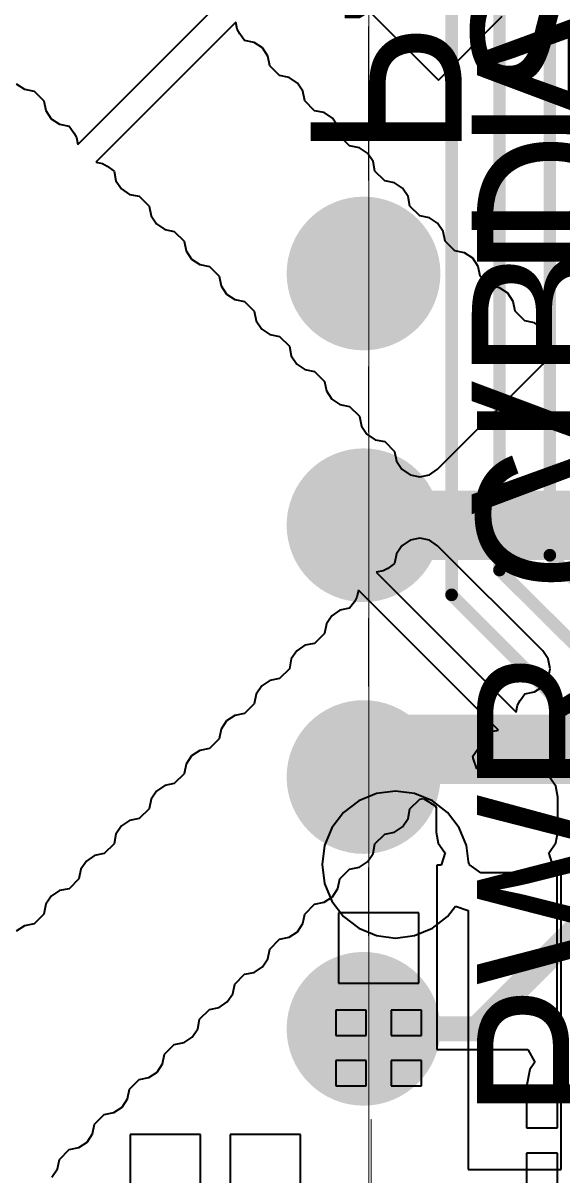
# Model space of a CAD drawing. Extents: x 215 to 281, y 31 to 138.
# Drawn here: x 242.62 to 248.05, y 48.94 to 60.57 of the extents above; entities that cross this region are included whole.
import ezdxf

# ---------------------------------------------------------------- set-up
doc = ezdxf.new("R2010")
doc.units = 0
doc.layers.get('0').update_dxf_attribs({"linetype": 'CONTINUOUS'})
for name, color, linetype in [('BOTTOMLAYER', 5, 'CONTINUOUS'), ('BOTTOMSOLDER', 6, 'CONTINUOUS'), ('CONNECTLAYER', 7, 'CONTINUOUS'), ('KEEPOUTLAYER', 6, 'CONTINUOUS'), ('MECHANICAL1', 6, 'CONTINUOUS'), ('MECHANICAL16', 56, 'CONTINUOUS'), ('MECHANICAL30', 56, 'CONTINUOUS'), ('MIDLAYER1', 16, 'CONTINUOUS'), ('MIDLAYER14', 9, 'CONTINUOUS'), ('MIDLAYER2', 76, 'CONTINUOUS'), ('MIDLAYER3', 90, 'CONTINUOUS'), ('MULTILAYER', 9, 'CONTINUOUS'), ('PADHOLELAYER', 156, 'CONTINUOUS'), ('TOPLAYER', 1, 'CONTINUOUS'), ('TOPOVERLAY', 2, 'CONTINUOUS'), ('TOPSOLDER', 216, 'CONTINUOUS')]:
    doc.layers.add(name, color=color, linetype=linetype)

# ---------------------------------------------------------------- blocks, each defined once
blk = doc.blocks.new('LENSMOUNT_LARGE_M12_12')
at = {"layer": 'MECHANICAL16', "const_width": 0.127}
for points in [[(-6.9, 10.008), (-10, 6.909)], [(-6.9, 10.008), (6.909, 10.008)], [(-6.65, 9.525), (-9.5, 6.655)], [(-6.65, 9.525), (6.655, 9.525)], [(-6.5, 9.017), (-9, 6.502)], [(-6.5, 9.017), (6.502, 9.017)]]:
    blk.add_lwpolyline(points, dxfattribs=at)
at = {"layer": 'MECHANICAL16', "const_width": 0.0635}
for points in [[(-6.932, 10.008, 1), (-6.868, 10.008, 1)], [(-6.932, 10.008, 1), (-6.868, 10.008, 1)], [(-6.682, 9.525, 1), (-6.618, 9.525, 1)], [(-6.682, 9.525, 1), (-6.618, 9.525, 1)], [(-6.532, 9.017, 1), (-6.468, 9.017, 1)], [(-6.532, 9.017, 1), (-6.468, 9.017, 1)]]:
    blk.add_lwpolyline(points, format="xyb", close=True, dxfattribs=at)
blk = doc.blocks.new('HDR1X6_B_13')
at = {"layer": 'BOTTOMLAYER', "const_width": 0.75}
for points in [[(4.705, 0, 1), (5.455, 0, 1)], [(7.245, 0, 1), (7.995, 0, 1)], [(9.785, 0, 1), (10.535, 0, 1)], [(12.325, 0, 1), (13.075, 0, 1)]]:
    blk.add_lwpolyline(points, format="xyb", close=True, dxfattribs=at)
at = {"layer": 'BOTTOMSOLDER', "const_width": 0.775}
for points in [[(4.692, 0, 1), (5.468, 0, 1)], [(7.232, 0, 1), (8.008, 0, 1)], [(9.772, 0, 1), (10.548, 0, 1)], [(12.312, 0, 1), (13.088, 0, 1)]]:
    blk.add_lwpolyline(points, format="xyb", close=True, dxfattribs=at)
at = {"layer": 'MIDLAYER1', "const_width": 0.75}
for points in [[(4.705, 0, 1), (5.455, 0, 1)], [(7.245, 0, 1), (7.995, 0, 1)], [(9.785, 0, 1), (10.535, 0, 1)], [(12.325, 0, 1), (13.075, 0, 1)]]:
    blk.add_lwpolyline(points, format="xyb", close=True, dxfattribs=at)
at = {"layer": 'MIDLAYER14', "const_width": 0.75}
for points in [[(4.705, 0, 1), (5.455, 0, 1)], [(7.245, 0, 1), (7.995, 0, 1)], [(9.785, 0, 1), (10.535, 0, 1)], [(12.325, 0, 1), (13.075, 0, 1)]]:
    blk.add_lwpolyline(points, format="xyb", close=True, dxfattribs=at)
at = {"layer": 'MIDLAYER2', "const_width": 0.75}
for points in [[(4.705, 0, 1), (5.455, 0, 1)], [(7.245, 0, 1), (7.995, 0, 1)], [(9.785, 0, 1), (10.535, 0, 1)], [(12.325, 0, 1), (13.075, 0, 1)]]:
    blk.add_lwpolyline(points, format="xyb", close=True, dxfattribs=at)
at = {"layer": 'MIDLAYER3', "const_width": 0.75}
for points in [[(4.705, 0, 1), (5.455, 0, 1)], [(7.245, 0, 1), (7.995, 0, 1)], [(9.785, 0, 1), (10.535, 0, 1)], [(12.325, 0, 1), (13.075, 0, 1)]]:
    blk.add_lwpolyline(points, format="xyb", close=True, dxfattribs=at)
at = {"layer": 'MULTILAYER', "const_width": 0.75}
for points in [[(4.705, 0, 1), (5.455, 0, 1)], [(7.245, 0, 1), (7.995, 0, 1)], [(9.785, 0, 1), (10.535, 0, 1)], [(12.325, 0, 1), (13.075, 0, 1)]]:
    blk.add_lwpolyline(points, format="xyb", close=True, dxfattribs=at)
at = {"layer": 'PADHOLELAYER', "const_width": 0.45}
for points in [[(4.855, 0, 1), (5.305, 0, 1)], [(7.395, 0, 1), (7.845, 0, 1)], [(9.935, 0, 1), (10.385, 0, 1)], [(12.475, 0, 1), (12.925, 0, 1)]]:
    blk.add_lwpolyline(points, format="xyb", close=True, dxfattribs=at)
at = {"layer": 'TOPLAYER', "const_width": 0.75}
for points in [[(4.705, 0, 1), (5.455, 0, 1)], [(7.245, 0, 1), (7.995, 0, 1)], [(9.785, 0, 1), (10.535, 0, 1)], [(12.325, 0, 1), (13.075, 0, 1)]]:
    blk.add_lwpolyline(points, format="xyb", close=True, dxfattribs=at)
at = {"layer": 'TOPSOLDER', "const_width": 0.775}
for points in [[(4.692, 0, 1), (5.468, 0, 1)], [(7.232, 0, 1), (8.008, 0, 1)], [(9.772, 0, 1), (10.548, 0, 1)], [(12.312, 0, 1), (13.088, 0, 1)]]:
    blk.add_lwpolyline(points, format="xyb", close=True, dxfattribs=at)

msp = doc.modelspace()

# ---------------------------------------------------------------- linework, layer by layer
at = {"layer": 'BOTTOMLAYER', "const_width": 0.7}
for points in [[(246.05, 55.499), (249.072, 55.499)], [(246.329, 53.238), (249.072, 53.238)]]:
    msp.add_lwpolyline(points, dxfattribs=at)
at = {"layer": 'BOTTOMLAYER', "const_width": 0.35}
for points in [[(245.875, 55.499, 1), (246.225, 55.499, 1)], [(246.154, 53.238, 1), (246.504, 53.238, 1)]]:
    msp.add_lwpolyline(points, format="xyb", close=True, dxfattribs=at)
at = {"layer": 'CONNECTLAYER'}
for p, q in [((243.876, 60.046), (244.582, 60.752)), ((246.017, 60.777), (246.805, 59.989)), ((244.761, 60.573), (244.055, 59.867)), ((244.775, 60.503), (244.761, 60.573)), ((246.805, 59.989), (247.449, 60.634)), ((244.801, 60.456), (244.775, 60.503)), ((244.849, 60.388), (244.801, 60.456)), ((244.947, 60.369), (244.849, 60.388)), ((245.03, 60.314), (244.947, 60.369)), ((245.085, 60.231), (245.03, 60.314)), ((245.104, 60.133), (245.085, 60.231)), ((245.203, 60.035), (245.104, 60.133)), ((243.17, 59.34), (243.876, 60.046)), ((245.3, 60.015), (245.203, 60.035)), ((245.383, 59.96), (245.3, 60.015)), ((242.548, 59.953), (242.631, 59.898)), ((242.631, 59.898), (242.728, 59.878)), ((242.728, 59.878), (242.827, 59.78)), ((244.055, 59.867), (243.349, 59.161)), ((245.438, 59.877), (245.383, 59.96)), ((245.458, 59.78), (245.438, 59.877)), ((242.827, 59.78), (242.846, 59.682)), ((245.556, 59.681), (245.458, 59.78)), ((242.846, 59.682), (242.901, 59.6)), ((245.654, 59.662), (245.556, 59.681)), ((245.737, 59.606), (245.654, 59.662)), ((242.901, 59.6), (242.984, 59.544)), ((242.984, 59.544), (243.082, 59.525)), ((243.082, 59.525), (243.13, 59.458)), ((245.792, 59.524), (245.737, 59.606)), ((245.811, 59.426), (245.792, 59.524)), ((243.13, 59.458), (243.156, 59.41)), ((243.156, 59.41), (243.17, 59.34)), ((245.91, 59.328), (245.811, 59.426)), ((246.008, 59.308), (245.91, 59.328)), ((246.09, 59.253), (246.008, 59.308)), ((243.349, 59.161), (243.419, 59.147)), ((246.146, 59.17), (246.09, 59.253)), ((246.165, 59.073), (246.146, 59.17)), ((243.419, 59.147), (243.466, 59.121)), ((243.466, 59.121), (243.534, 59.073)), ((243.534, 59.073), (243.553, 58.975)), ((246.264, 58.974), (246.165, 59.073)), ((243.553, 58.975), (243.608, 58.892)), ((246.361, 58.955), (246.264, 58.974)), ((246.444, 58.899), (246.361, 58.955)), ((243.608, 58.892), (243.691, 58.837)), ((243.691, 58.837), (243.789, 58.818)), ((243.789, 58.818), (243.887, 58.719)), ((246.499, 58.817), (246.444, 58.899)), ((246.518, 58.719), (246.499, 58.817)), ((243.887, 58.719), (243.907, 58.622)), ((246.617, 58.62), (246.518, 58.719)), ((243.907, 58.622), (243.962, 58.539)), ((246.715, 58.601), (246.617, 58.62)), ((246.797, 58.546), (246.715, 58.601)), ((243.962, 58.539), (244.045, 58.484)), ((244.045, 58.484), (244.142, 58.464)), ((244.142, 58.464), (244.241, 58.366)), ((246.853, 58.463), (246.797, 58.546)), ((246.872, 58.366), (246.853, 58.463)), ((244.241, 58.366), (244.26, 58.268)), ((246.971, 58.267), (246.872, 58.366)), ((244.26, 58.268), (244.316, 58.185)), ((247.068, 58.248), (246.971, 58.267)), ((247.151, 58.192), (247.068, 58.248)), ((244.316, 58.185), (244.398, 58.13)), ((244.398, 58.13), (244.496, 58.111)), ((244.496, 58.111), (244.594, 58.012)), ((247.206, 58.11), (247.151, 58.192)), ((247.226, 58.012), (247.206, 58.11)), ((244.594, 58.012), (244.614, 57.915)), ((247.324, 57.913), (247.226, 58.012)), ((244.614, 57.915), (244.669, 57.832)), ((247.422, 57.894), (247.324, 57.913)), ((247.504, 57.839), (247.422, 57.894)), ((244.669, 57.832), (244.752, 57.777)), ((244.752, 57.777), (244.849, 57.757)), ((247.56, 57.756), (247.504, 57.839)), ((244.849, 57.757), (244.948, 57.658)), ((244.948, 57.658), (244.967, 57.561)), ((247.579, 57.659), (247.56, 57.756)), ((247.678, 57.56), (247.579, 57.659)), ((244.967, 57.561), (245.023, 57.478)), ((247.775, 57.54), (247.678, 57.56)), ((247.858, 57.485), (247.775, 57.54)), ((245.023, 57.478), (245.105, 57.423)), ((245.105, 57.423), (245.203, 57.404)), ((247.913, 57.402), (247.858, 57.485)), ((245.203, 57.404), (245.302, 57.305)), ((245.302, 57.305), (245.321, 57.207)), ((247.933, 57.305), (247.913, 57.402)), ((247.913, 57.207), (247.933, 57.305)), ((245.321, 57.207), (245.376, 57.125)), ((247.858, 57.125), (247.913, 57.207)), ((245.376, 57.125), (245.459, 57.069)), ((245.459, 57.069), (245.556, 57.05)), ((246.797, 56.064), (247.858, 57.125)), ((245.556, 57.05), (245.655, 56.951)), ((245.655, 56.951), (245.675, 56.854)), ((245.675, 56.854), (245.73, 56.771)), ((245.73, 56.771), (245.812, 56.716)), ((245.812, 56.716), (245.91, 56.696)), ((245.91, 56.696), (246.009, 56.598)), ((246.009, 56.598), (246.028, 56.5)), ((246.028, 56.5), (246.083, 56.418)), ((246.083, 56.418), (246.166, 56.362)), ((246.166, 56.362), (246.264, 56.343)), ((246.264, 56.343), (246.362, 56.244)), ((246.362, 56.244), (246.382, 56.147)), ((246.382, 56.147), (246.437, 56.064)), ((246.437, 56.064), (246.52, 56.009)), ((246.715, 56.009), (246.797, 56.064)), ((246.52, 56.009), (246.617, 55.989)), ((246.617, 55.989), (246.715, 56.009)), ((246.52, 55.348), (246.437, 55.293)), ((246.617, 55.368), (246.52, 55.348)), ((246.715, 55.348), (246.617, 55.368)), ((246.797, 55.293), (246.715, 55.348)), ((246.382, 55.21), (246.362, 55.113)), ((246.437, 55.293), (246.382, 55.21)), ((247.858, 54.233), (246.797, 55.293)), ((246.362, 55.113), (246.295, 55.064)), ((246.248, 55.039), (246.178, 55.025)), ((246.178, 55.025), (246.884, 54.319)), ((246.295, 55.064), (246.248, 55.039)), ((245.984, 54.775), (245.959, 54.728)), ((245.998, 54.845), (245.984, 54.775)), ((246.704, 54.139), (245.998, 54.845)), ((245.812, 54.641), (245.73, 54.586)), ((245.91, 54.661), (245.812, 54.641)), ((245.959, 54.728), (245.91, 54.661)), ((245.73, 54.586), (245.675, 54.503)), ((245.655, 54.406), (245.557, 54.307)), ((245.675, 54.503), (245.655, 54.406)), ((245.459, 54.288), (245.376, 54.232)), ((245.557, 54.307), (245.459, 54.288)), ((246.884, 54.319), (247.59, 53.613)), ((245.376, 54.232), (245.321, 54.15)), ((247.913, 54.15), (247.858, 54.233)), ((245.302, 54.052), (245.203, 53.954)), ((245.321, 54.15), (245.302, 54.052)), ((247.41, 53.433), (246.704, 54.139)), ((247.933, 54.052), (247.913, 54.15)), ((247.913, 53.955), (247.933, 54.052)), ((245.105, 53.934), (245.023, 53.879)), ((245.203, 53.954), (245.105, 53.934)), ((247.858, 53.872), (247.913, 53.955)), ((245.023, 53.879), (244.967, 53.796)), ((247.678, 53.797), (247.775, 53.817)), ((247.775, 53.817), (247.858, 53.872)), ((244.948, 53.699), (244.849, 53.6)), ((244.967, 53.796), (244.948, 53.699)), ((247.603, 53.683), (247.629, 53.73)), ((247.629, 53.73), (247.678, 53.797)), ((244.752, 53.581), (244.669, 53.525)), ((244.849, 53.6), (244.752, 53.581)), ((247.59, 53.613), (247.603, 53.683)), ((244.669, 53.525), (244.614, 53.443)), ((244.594, 53.345), (244.496, 53.246)), ((244.614, 53.443), (244.594, 53.345)), ((247.206, 53.248), (247.226, 53.345)), ((247.226, 53.345), (247.293, 53.394)), ((247.293, 53.394), (247.34, 53.419)), ((247.34, 53.419), (247.41, 53.433)), ((244.398, 53.227), (244.316, 53.172)), ((244.496, 53.246), (244.398, 53.227)), ((247.153, 53.168), (247.206, 53.248)), ((244.316, 53.172), (244.26, 53.089)), ((247.156, 53.15), (247.153, 53.168)), ((247.193, 53.041), (247.156, 53.15)), ((244.26, 53.089), (244.241, 52.992)), ((247.726, 53.041), (247.193, 53.041)), ((247.834, 53.019), (247.726, 53.041)), ((247.926, 52.958), (247.834, 53.019)), ((244.142, 52.893), (244.045, 52.874)), ((244.241, 52.992), (244.142, 52.893)), ((247.988, 52.866), (247.926, 52.958)), ((243.962, 52.818), (243.907, 52.736)), ((244.045, 52.874), (243.962, 52.818)), ((246.181, 52.792), (246.002, 52.718)), ((246.373, 52.817), (246.181, 52.792)), ((246.565, 52.792), (246.373, 52.817)), ((246.744, 52.718), (246.565, 52.792)), ((248.009, 52.757), (247.988, 52.866)), ((243.907, 52.736), (243.887, 52.638)), ((246.002, 52.718), (245.849, 52.6)), ((246.518, 52.638), (246.617, 52.737)), ((246.617, 52.737), (246.655, 52.744)), ((246.655, 52.744), (246.771, 52.668)), ((246.897, 52.6), (246.744, 52.718)), ((246.771, 52.668), (246.782, 52.65)), ((246.782, 52.65), (246.782, 52.402)), ((248.009, 52.402), (248.009, 52.757)), ((243.789, 52.539), (243.691, 52.52)), ((243.887, 52.638), (243.789, 52.539)), ((245.849, 52.6), (245.731, 52.446)), ((246.444, 52.458), (246.499, 52.54)), ((246.499, 52.54), (246.518, 52.638)), ((247.015, 52.446), (246.897, 52.6)), ((243.609, 52.465), (243.553, 52.382)), ((243.691, 52.52), (243.609, 52.465)), ((245.731, 52.446), (245.657, 52.267)), ((246.361, 52.403), (246.444, 52.458)), ((247.089, 52.267), (247.015, 52.446)), ((243.553, 52.382), (243.534, 52.284)), ((246.165, 52.284), (246.264, 52.383)), ((246.264, 52.383), (246.361, 52.403)), ((246.782, 52.402), (246.804, 52.293)), ((247.988, 52.294), (248.009, 52.402)), ((243.435, 52.186), (243.338, 52.166)), ((243.534, 52.284), (243.435, 52.186)), ((245.657, 52.267), (245.632, 52.076)), ((246.09, 52.104), (246.146, 52.187)), ((246.146, 52.187), (246.165, 52.284)), ((246.804, 52.293), (246.865, 52.201)), ((246.872, 52.197), (246.834, 52.07)), ((246.865, 52.201), (246.872, 52.197)), ((247.11, 52.108), (247.089, 52.267)), ((247.92, 52.197), (247.926, 52.202)), ((247.958, 52.07), (247.92, 52.197)), ((247.926, 52.202), (247.988, 52.294)), ((243.255, 52.111), (243.2, 52.028)), ((243.338, 52.166), (243.255, 52.111)), ((245.632, 52.076), (245.657, 51.884)), ((246.008, 52.049), (246.09, 52.104)), ((246.834, 52.07), (246.788, 52.07)), ((246.788, 52.07), (246.788, 51.247)), ((247.114, 52.076), (247.11, 52.108)), ((247.232, 51.994), (247.114, 52.076)), ((248.004, 52.07), (247.958, 52.07)), ((248.004, 51.247), (248.004, 52.07)), ((243.2, 52.028), (243.18, 51.931)), ((245.811, 51.931), (245.91, 52.03)), ((245.91, 52.03), (246.008, 52.049)), ((248.042, 51.994), (247.232, 51.994)), ((248.042, 49), (248.042, 51.994)), ((243.082, 51.832), (242.984, 51.813)), ((243.18, 51.931), (243.082, 51.832)), ((245.657, 51.884), (245.731, 51.705)), ((245.737, 51.751), (245.792, 51.833)), ((245.792, 51.833), (245.811, 51.931)), ((242.901, 51.758), (242.846, 51.675)), ((242.984, 51.813), (242.901, 51.758)), ((245.654, 51.695), (245.737, 51.751)), ((242.846, 51.675), (242.827, 51.577)), ((245.458, 51.577), (245.556, 51.676)), ((245.556, 51.676), (245.654, 51.695)), ((245.731, 51.705), (245.849, 51.551)), ((246.897, 51.551), (246.978, 51.657)), ((246.978, 51.657), (247.105, 51.614)), ((247.105, 51.614), (247.105, 49)), ((242.827, 51.577), (242.728, 51.479)), ((245.438, 51.48), (245.458, 51.577)), ((246.607, 51.588), (245.797, 51.588)), ((245.797, 51.588), (245.797, 50.88)), ((245.849, 51.551), (246.002, 51.434)), ((246.607, 50.88), (246.607, 51.588)), ((246.744, 51.434), (246.897, 51.551)), ((242.631, 51.459), (242.548, 51.404)), ((242.728, 51.479), (242.631, 51.459)), ((245.3, 51.342), (245.383, 51.397)), ((245.383, 51.397), (245.438, 51.48)), ((246.002, 51.434), (246.181, 51.36)), ((246.565, 51.36), (246.744, 51.434)), ((245.104, 51.224), (245.203, 51.322)), ((245.203, 51.322), (245.3, 51.342)), ((246.181, 51.36), (246.373, 51.334)), ((246.373, 51.334), (246.565, 51.36)), ((245.085, 51.126), (245.104, 51.224)), ((246.788, 51.247), (246.788, 51.12)), ((248.004, 51.159), (248.004, 51.247)), ((248.004, 51.032), (248.004, 51.159)), ((244.947, 50.988), (245.03, 51.044)), ((245.03, 51.044), (245.085, 51.126)), ((246.788, 51.12), (246.788, 51.032)), ((246.788, 51.032), (246.788, 50.209)), ((248.004, 50.353), (248.004, 51.032)), ((244.751, 50.87), (244.849, 50.969)), ((244.849, 50.969), (244.947, 50.988)), ((244.731, 50.773), (244.751, 50.87)), ((245.797, 50.88), (246.607, 50.88)), ((244.593, 50.635), (244.676, 50.69)), ((244.676, 50.69), (244.731, 50.773)), ((244.397, 50.517), (244.496, 50.615)), ((244.496, 50.615), (244.593, 50.635)), ((246.075, 50.607), (245.77, 50.607)), ((245.77, 50.607), (245.77, 50.353)), ((246.075, 50.353), (246.075, 50.607)), ((246.634, 50.607), (246.329, 50.607)), ((246.329, 50.607), (246.329, 50.353)), ((246.634, 50.353), (246.634, 50.607)), ((244.378, 50.419), (244.397, 50.517)), ((244.24, 50.281), (244.323, 50.336)), ((244.323, 50.336), (244.378, 50.419)), ((245.77, 50.353), (246.075, 50.353)), ((246.329, 50.353), (246.634, 50.353)), ((248.006, 50.352), (248.004, 50.353)), ((248.006, 49.419), (248.006, 50.352)), ((244.044, 50.163), (244.142, 50.262)), ((244.142, 50.262), (244.24, 50.281)), ((246.788, 50.209), (247.708, 50.209)), ((247.708, 50.209), (247.776, 50.082)), ((244.024, 50.066), (244.044, 50.163)), ((246.075, 50.099), (245.77, 50.099)), ((245.77, 50.099), (245.77, 49.845)), ((246.075, 49.845), (246.075, 50.099)), ((246.634, 50.099), (246.329, 50.099)), ((246.329, 50.099), (246.329, 49.845)), ((246.634, 49.845), (246.634, 50.099)), ((243.886, 49.928), (243.969, 49.983)), ((243.969, 49.983), (244.024, 50.066)), ((247.726, 50.007), (247.692, 49.838)), ((247.776, 50.082), (247.726, 50.007)), ((243.69, 49.81), (243.789, 49.908)), ((243.789, 49.908), (243.886, 49.928)), ((243.671, 49.712), (243.69, 49.81)), ((245.77, 49.845), (246.075, 49.845)), ((246.329, 49.845), (246.634, 49.845)), ((247.692, 49.838), (247.692, 49.419)), ((243.533, 49.574), (243.615, 49.629)), ((243.615, 49.629), (243.671, 49.712)), ((243.337, 49.456), (243.435, 49.555)), ((243.435, 49.555), (243.533, 49.574)), ((243.317, 49.359), (243.337, 49.456)), ((247.692, 49.419), (248.006, 49.419)), ((243.179, 49.221), (243.262, 49.276)), ((243.262, 49.276), (243.317, 49.359)), ((244.405, 49.352), (243.697, 49.352)), ((243.697, 49.352), (243.697, 48.543)), ((244.405, 48.543), (244.405, 49.352)), ((245.413, 49.352), (244.705, 49.352)), ((244.705, 49.352), (244.705, 48.543)), ((245.413, 48.543), (245.413, 49.352)), ((242.983, 49.102), (243.082, 49.201)), ((243.082, 49.201), (243.179, 49.221)), ((248.006, 49.165), (247.692, 49.165)), ((247.692, 49.165), (247.692, 48.746)), ((248.006, 48.331), (248.006, 49.165)), ((242.964, 49.005), (242.983, 49.102)), ((242.908, 48.922), (242.964, 49.005)), ((247.105, 49), (248.042, 49))]:
    msp.add_line(p, q, dxfattribs=at)
at = {"layer": 'KEEPOUTLAYER', "const_width": 0.01}
for points in [[(246.101, 58.979), (246.101, 60.528)], [(246.101, 56.439), (246.101, 57.099)], [(246.101, 53.873), (246.101, 54.559)], [(246.101, 51.359), (246.101, 52.045)], [(246.126, 48.819), (246.126, 49.505)]]:
    msp.add_lwpolyline(points, dxfattribs=at)
at = {"layer": 'KEEPOUTLAYER', "const_width": 0.005}
for points in [[(246.098, 60.528, 1), (246.103, 60.528, 1)], [(246.098, 58.979, 1), (246.103, 58.979, 1)], [(246.098, 57.099, 1), (246.103, 57.099, 1)], [(246.098, 56.439, 1), (246.103, 56.439, 1)], [(246.098, 54.559, 1), (246.103, 54.559, 1)], [(246.098, 53.873, 1), (246.103, 53.873, 1)], [(246.098, 52.045, 1), (246.103, 52.045, 1)], [(246.098, 51.359, 1), (246.103, 51.359, 1)], [(246.124, 49.505, 1), (246.128, 49.505, 1)]]:
    msp.add_lwpolyline(points, format="xyb", close=True, dxfattribs=at)
at = {"layer": 'MECHANICAL1', "const_width": 0.01}
msp.add_lwpolyline([(246.104, 39.2), (246.104, 84.193)], dxfattribs=at)
at = {"layer": 'MIDLAYER1', "const_width": 0.254}
for points in [[(247.193, 50.419), (248.285, 51.511)], [(246.05, 50.419), (247.193, 50.419)]]:
    msp.add_lwpolyline(points, dxfattribs=at)
at = {"layer": 'MIDLAYER1', "const_width": 0.127}
for points in [[(245.986, 50.419, 1), (246.113, 50.419, 1)], [(247.129, 50.419, 1), (247.256, 50.419, 1)], [(247.129, 50.419, 1), (247.256, 50.419, 1)]]:
    msp.add_lwpolyline(points, format="xyb", close=True, dxfattribs=at)

# ---------------------------------------------------------------- block references
at = {"rotation": 90}
for name, p in [('LENSMOUNT_LARGE_M12_12', (256.946, 61.697)), ('HDR1X6_B_13', (246.05, 45.339))]:
    msp.add_blockref(name, p, dxfattribs=at)

# ---------------------------------------------------------------- texts
at = {"layer": 'MECHANICAL30', "text_generation_flag": 2}
msp.add_text('P4', height=1.524, rotation=270, dxfattribs=at).set_placement((245.516, 59.207))
at = {"layer": 'TOPOVERLAY'}
for s, p in [('VBUS  N    P    ID  G', (248.666, 55.601)), ('+  PWM PWR CL DA -', (248.717, 41.631))]:
    msp.add_text(s, height=1.524, rotation=90, dxfattribs=at).set_placement(p)

doc.saveas('drawing.dxf')
